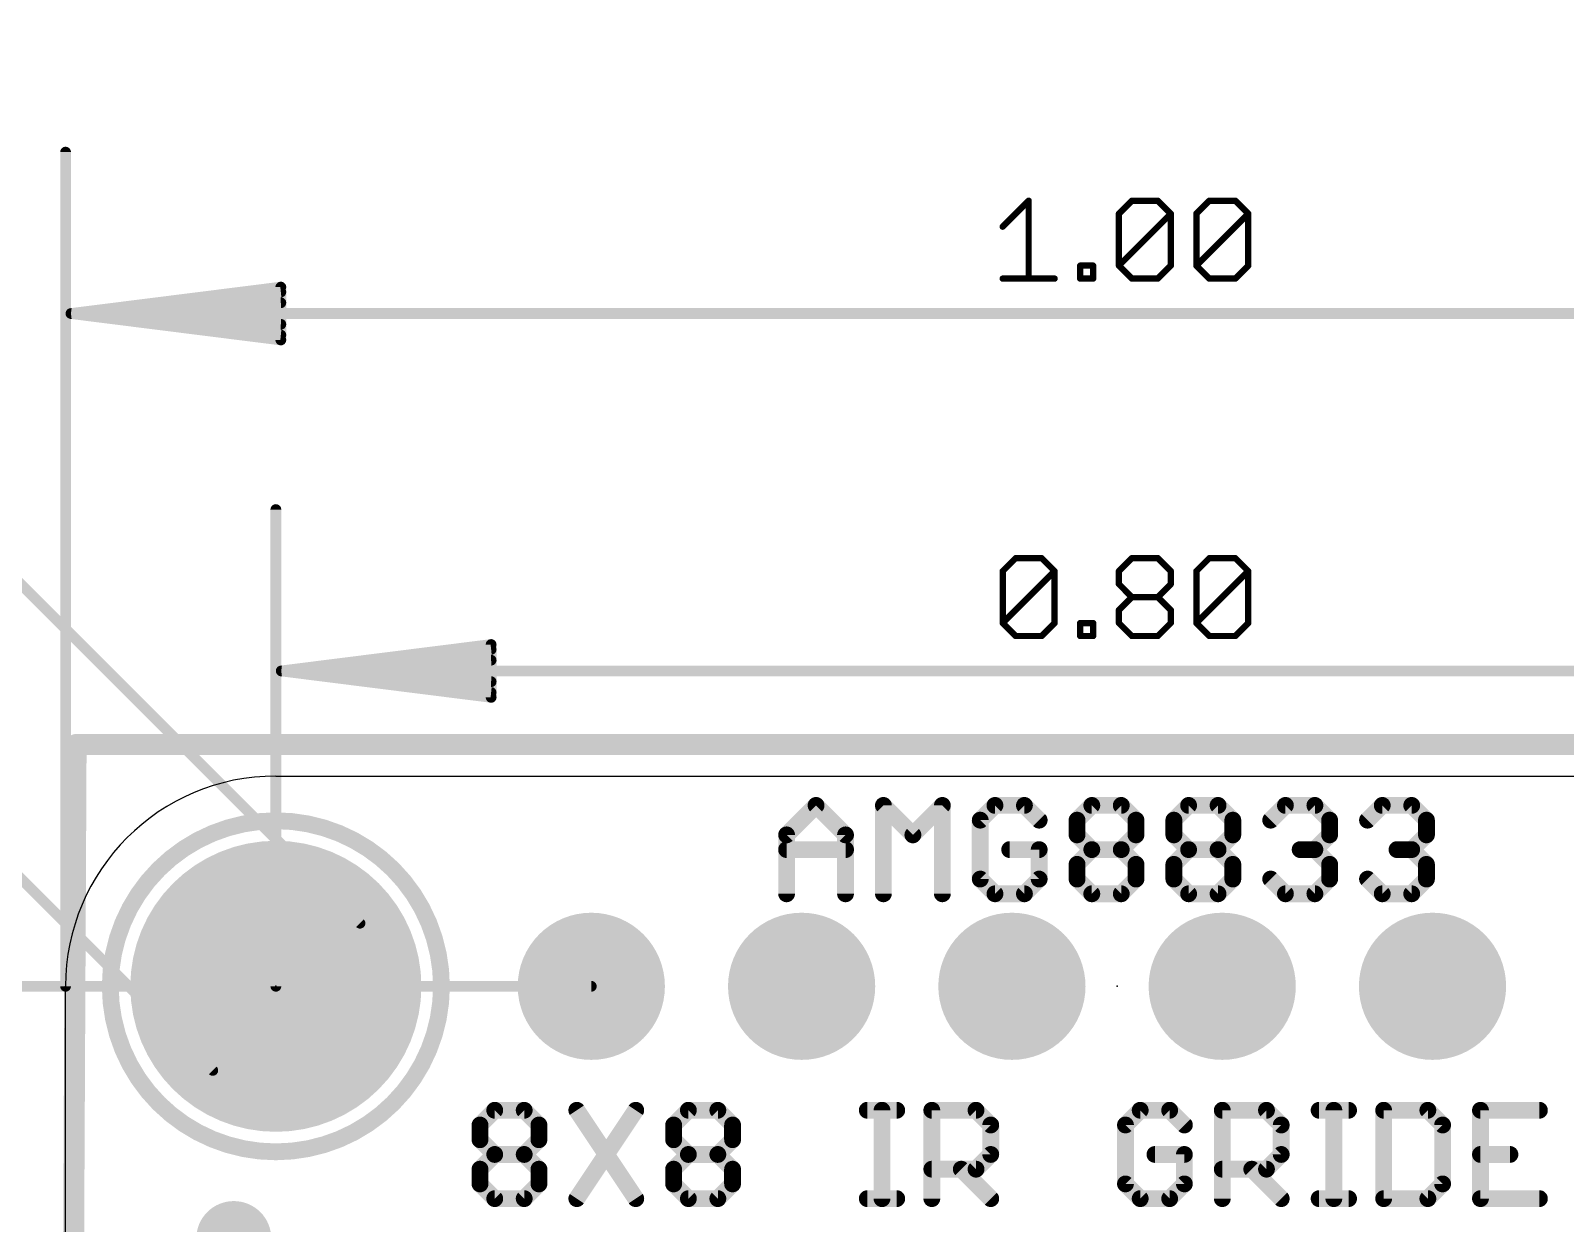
# Model space of a CAD drawing. Extents: x -11.3 to 33.8, y -5.3 to 37.8.
# Drawn here: x -0.42 to 18.11, y 20 to 34.41 of the extents above; entities that cross this region are included whole.
import ezdxf

# ---------------------------------------------------------------- set-up
doc = ezdxf.new("R2010")
doc.units = 0
for name, color, linetype in [('1', 12, 'CONTINUOUS'), ('16', 132, 'CONTINUOUS'), ('17', 110, 'CONTINUOUS'), ('18', 110, 'CONTINUOUS'), ('20', 53, 'CONTINUOUS'), ('21', 40, 'CONTINUOUS'), ('23', 53, 'CONTINUOUS')]:
    doc.layers.add(name, color=color, linetype=linetype)

# ---------------------------------------------------------------- blocks, each defined once
blk = doc.blocks.new('ROUNDP')
at = {"const_width": 0.5}
blk.add_lwpolyline([(0, -0.25, 1), (0, 0.25, 1), (0, -0.25)], format="xyb", dxfattribs=at)
blk = doc.blocks.new('ROUNDV')
at = {"const_width": 0.5}
blk.add_lwpolyline([(0, -0.25, 1), (0, 0.25, 1), (0, -0.25)], format="xyb", dxfattribs=at)

msp = doc.modelspace()

# ---------------------------------------------------------------- linework, layer by layer
at = {"layer": '1', "const_width": 0.254}
for points in [[(0, 0), (0.127, 25.781)], [(0.127, 25.781), (25.527, 25.781)]]:
    msp.add_lwpolyline(points, dxfattribs=at)
at = {"layer": '1', "const_width": 0.127}
for points in [[(0.127, 25.8445, 1), (0.127, 25.7175)], [(0.1905, 25.7807, 1), (0.0635, 25.7813)]]:
    msp.add_lwpolyline(points, format="xyb", dxfattribs=at)
at = {"layer": '16', "const_width": 0.254}
for points in [[(0, 0), (0.127, 25.781)], [(0.127, 25.781), (25.527, 25.781)]]:
    msp.add_lwpolyline(points, dxfattribs=at)
at = {"layer": '16', "const_width": 0.127}
for points in [[(0.127, 25.8445, 1), (0.127, 25.7175)], [(0.1905, 25.7807, 1), (0.0635, 25.7813)]]:
    msp.add_lwpolyline(points, format="xyb", dxfattribs=at)
at = {"layer": '20'}
for p, q in [((2.54, 25.4), (22.86, 25.4)), ((0, 2.54), (0, 22.86))]:
    msp.add_line(p, q, dxfattribs=at)
for points, const_width in [([(3.556, 23.622), (-7.1623, 34.3403)], 0.13), ([(0, 22.86), (0, 32.938)], 0.13), ([(1.778, 21.844), (-8.9403, 32.5623)], 0.13), ([(11.3189, 32.0372), (11.6324, 32.3507)], 0.0762), ([(11.6324, 32.3507), (11.6324, 31.4101)], 0.0762), ([(12.7222, 32.1939), (12.8789, 32.3507)], 0.0762), ([(12.8789, 32.3507), (13.1925, 32.3507)], 0.0762), ([(13.1925, 32.3507), (13.3492, 32.1939)], 0.0762), ([(13.6577, 32.1939), (13.8145, 32.3507)], 0.0762), ([(13.8145, 32.3507), (14.128, 32.3507)], 0.0762), ([(14.128, 32.3507), (14.2848, 32.1939)], 0.0762), ([(12.7222, 31.5669), (12.7222, 32.1939)], 0.0762), ([(12.7222, 31.5669), (13.3492, 32.1939)], 0.0762), ([(13.3492, 32.1939), (13.3492, 31.5669)], 0.0762), ([(13.6577, 31.5669), (13.6577, 32.1939)], 0.0762), ([(13.6577, 31.5669), (14.2848, 32.1939)], 0.0762), ([(14.2848, 32.1939), (14.2848, 31.5669)], 0.0762), ([(12.2544, 31.4101), (12.2544, 31.5669)], 0.0762), ([(12.2544, 31.5669), (12.4112, 31.5669)], 0.0762), ([(12.4112, 31.5669), (12.4112, 31.4101)], 0.0762), ([(12.8789, 31.4101), (12.7222, 31.5669)], 0.0762), ([(13.3492, 31.5669), (13.1925, 31.4101)], 0.0762), ([(13.8145, 31.4101), (13.6577, 31.5669)], 0.0762), ([(14.2848, 31.5669), (14.128, 31.4101)], 0.0762), ([(0.065, 30.988), (2.6, 31.3072)], 0.13), ([(2.6, 31.3072), (2.6, 30.6688)], 0.13), ([(11.3189, 31.4101), (11.946, 31.4101)], 0.0762), ([(12.4112, 31.4101), (12.2544, 31.4101)], 0.0762), ([(13.1925, 31.4101), (12.8789, 31.4101)], 0.0762), ([(14.128, 31.4101), (13.8145, 31.4101)], 0.0762), ([(0.065, 30.988), (2.6, 31.248)], 0.13), ([(0.065, 30.988), (2.6, 31.118)], 0.13), ([(0.065, 30.988), (25.335, 30.988)], 0.13), ([(2.6, 30.6688), (0.065, 30.988)], 0.13), ([(2.6, 30.858), (0.065, 30.988)], 0.13), ([(2.6, 30.728), (0.065, 30.988)], 0.13), ([(2.54, 22.86), (2.54, 28.62)], 0.13), ([(11.3189, 27.8759), (11.4757, 28.0327)], 0.0762), ([(11.4757, 28.0327), (11.7892, 28.0327)], 0.0762), ([(11.7892, 28.0327), (11.946, 27.8759)], 0.0762), ([(12.7222, 27.8759), (12.8789, 28.0327)], 0.0762), ([(12.8789, 28.0327), (13.1925, 28.0327)], 0.0762), ([(13.1925, 28.0327), (13.3492, 27.8759)], 0.0762), ([(13.6577, 27.8759), (13.8145, 28.0327)], 0.0762), ([(13.8145, 28.0327), (14.128, 28.0327)], 0.0762), ([(14.128, 28.0327), (14.2848, 27.8759)], 0.0762), ([(11.3189, 27.2489), (11.3189, 27.8759)], 0.0762), ([(11.3189, 27.2489), (11.946, 27.8759)], 0.0762), ([(11.946, 27.8759), (11.946, 27.2489)], 0.0762), ([(12.7222, 27.7192), (12.7222, 27.8759)], 0.0762), ([(13.3492, 27.8759), (13.3492, 27.7192)], 0.0762), ([(13.6577, 27.2489), (13.6577, 27.8759)], 0.0762), ([(13.6577, 27.2489), (14.2848, 27.8759)], 0.0762), ([(14.2848, 27.8759), (14.2848, 27.2489)], 0.0762), ([(12.8789, 27.5624), (12.7222, 27.7192)], 0.0762), ([(13.3492, 27.7192), (13.1925, 27.5624)], 0.0762), ([(12.7222, 27.4056), (12.8789, 27.5624)], 0.0762), ([(12.7222, 27.2489), (12.7222, 27.4056)], 0.0762), ([(12.8789, 27.5624), (13.1925, 27.5624)], 0.0762), ([(13.1925, 27.5624), (13.3492, 27.4056)], 0.0762), ([(13.3492, 27.4056), (13.3492, 27.2489)], 0.0762), ([(11.4757, 27.0921), (11.3189, 27.2489)], 0.0762), ([(11.946, 27.2489), (11.7892, 27.0921)], 0.0762), ([(12.2544, 27.0921), (12.2544, 27.2489)], 0.0762), ([(12.2544, 27.2489), (12.4112, 27.2489)], 0.0762), ([(12.4112, 27.2489), (12.4112, 27.0921)], 0.0762), ([(12.8789, 27.0921), (12.7222, 27.2489)], 0.0762), ([(13.3492, 27.2489), (13.1925, 27.0921)], 0.0762), ([(13.8145, 27.0921), (13.6577, 27.2489)], 0.0762), ([(14.2848, 27.2489), (14.128, 27.0921)], 0.0762), ([(11.7892, 27.0921), (11.4757, 27.0921)], 0.0762), ([(12.4112, 27.0921), (12.2544, 27.0921)], 0.0762), ([(13.1925, 27.0921), (12.8789, 27.0921)], 0.0762), ([(14.128, 27.0921), (13.8145, 27.0921)], 0.0762), ([(2.605, 26.67), (5.14, 26.9892)], 0.13), ([(2.605, 26.67), (5.14, 26.93)], 0.13), ([(5.14, 26.9892), (5.14, 26.3508)], 0.13), ([(2.605, 26.67), (5.14, 26.8)], 0.13), ([(2.605, 26.67), (22.795, 26.67)], 0.13), ([(5.14, 26.3508), (2.605, 26.67)], 0.13), ([(5.14, 26.54), (2.605, 26.67)], 0.13), ([(5.14, 26.41), (2.605, 26.67)], 0.13), ([(6.35, 22.86), (-7.538, 22.86)], 0.13)]:
    msp.add_lwpolyline(points, dxfattribs=dict(at, const_width=const_width))
for points, const_width in [([(0.0325, 32.938, 1), (-0.0325, 32.938)], 0.065), ([(11.6515, 32.3507, 1), (11.6134, 32.3507)], 0.0381), ([(11.6459, 32.3372, 1), (11.619, 32.3642)], 0.0381), ([(12.8789, 32.3698, 1), (12.8789, 32.3317)], 0.0381), ([(12.8924, 32.3372, 1), (12.8655, 32.3642)], 0.0381), ([(13.2059, 32.3642, 1), (13.179, 32.3372)], 0.0381), ([(13.1925, 32.3317, 1), (13.1925, 32.3698)], 0.0381), ([(13.8145, 32.3698, 1), (13.8145, 32.3317)], 0.0381), ([(13.8279, 32.3372, 1), (13.801, 32.3642)], 0.0381), ([(14.1415, 32.3642, 1), (14.1145, 32.3372)], 0.0381), ([(14.128, 32.3317, 1), (14.128, 32.3698)], 0.0381), ([(11.3054, 32.0506, 1), (11.3324, 32.0237)], 0.0381), ([(12.7412, 32.1939, 1), (12.7031, 32.1939)], 0.0381), ([(12.7087, 32.2074, 1), (12.7356, 32.1805)], 0.0381), ([(13.3683, 32.1939, 1), (13.3302, 32.1939)], 0.0381), ([(13.3627, 32.1805, 1), (13.3358, 32.2074)], 0.0381), ([(13.3358, 32.1805, 1), (13.3627, 32.2074)], 0.0381), ([(13.6767, 32.1939, 1), (13.6386, 32.1939)], 0.0381), ([(13.6442, 32.2074, 1), (13.6712, 32.1805)], 0.0381), ([(14.3038, 32.1939, 1), (14.2657, 32.1939)], 0.0381), ([(14.2982, 32.1805, 1), (14.2713, 32.2074)], 0.0381), ([(14.2713, 32.1805, 1), (14.2982, 32.2074)], 0.0381), ([(12.2544, 31.5859, 1), (12.2544, 31.5478)], 0.0381), ([(12.2735, 31.5669, 1), (12.2354, 31.5669)], 0.0381), ([(12.4302, 31.5669, 1), (12.3921, 31.5669)], 0.0381), ([(12.4112, 31.5478, 1), (12.4112, 31.5859)], 0.0381), ([(12.7031, 31.5669, 1), (12.7412, 31.5669)], 0.0381), ([(12.7356, 31.5803, 1), (12.7087, 31.5534)], 0.0381), ([(12.7087, 31.5803, 1), (12.7356, 31.5534)], 0.0381), ([(13.3302, 31.5669, 1), (13.3683, 31.5669)], 0.0381), ([(13.3627, 31.5534, 1), (13.3358, 31.5803)], 0.0381), ([(13.6712, 31.5803, 1), (13.6442, 31.5534)], 0.0381), ([(13.6442, 31.5803, 1), (13.6712, 31.5534)], 0.0381), ([(13.6386, 31.5669, 1), (13.6767, 31.5669)], 0.0381), ([(14.2657, 31.5669, 1), (14.3038, 31.5669)], 0.0381), ([(14.2982, 31.5534, 1), (14.2713, 31.5803)], 0.0381), ([(2.6325, 31.3072, 1), (2.5675, 31.3072)], 0.065), ([(2.6041, 31.275, 1), (2.5959, 31.3395)], 0.065), ([(11.3189, 31.4291, 1), (11.3189, 31.391)], 0.0381), ([(11.6134, 31.4101, 1), (11.6515, 31.4101)], 0.0381), ([(11.946, 31.391, 1), (11.946, 31.4291)], 0.0381), ([(12.2544, 31.4291, 1), (12.2544, 31.391)], 0.0381), ([(12.2354, 31.4101, 1), (12.2735, 31.4101)], 0.0381), ([(12.3921, 31.4101, 1), (12.4302, 31.4101)], 0.0381), ([(12.4112, 31.391, 1), (12.4112, 31.4291)], 0.0381), ([(12.8789, 31.4291, 1), (12.8789, 31.391)], 0.0381), ([(12.8655, 31.3966, 1), (12.8924, 31.4236)], 0.0381), ([(13.179, 31.4236, 1), (13.2059, 31.3966)], 0.0381), ([(13.1925, 31.391, 1), (13.1925, 31.4291)], 0.0381), ([(13.8145, 31.4291, 1), (13.8145, 31.391)], 0.0381), ([(13.801, 31.3966, 1), (13.8279, 31.4236)], 0.0381), ([(14.1145, 31.4236, 1), (14.1415, 31.3966)], 0.0381), ([(14.128, 31.391, 1), (14.128, 31.4291)], 0.0381), ([(2.6033, 31.2157, 1), (2.5967, 31.2803)], 0.065), ([(2.6017, 31.0855, 1), (2.5983, 31.1505)], 0.065), ([(0.065, 31.0205, 1), (0.065, 30.9555)], 0.065), ([(0.0691, 31.0202, 1), (0.0609, 30.9558)], 0.065), ([(0.0633, 31.0205, 1), (0.0667, 30.9555)], 0.065), ([(0.0667, 31.0205, 1), (0.0633, 30.9555)], 0.065), ([(0.0683, 31.0203, 1), (0.0617, 30.9557)], 0.065), ([(0.0617, 31.0203, 1), (0.0683, 30.9557)], 0.065), ([(0.0609, 31.0202, 1), (0.0691, 30.9558)], 0.065), ([(2.5967, 30.6957, 1), (2.6033, 30.7603)], 0.065), ([(2.5983, 30.8255, 1), (2.6017, 30.8905)], 0.065), ([(2.5675, 30.6688, 1), (2.6325, 30.6688)], 0.065), ([(2.5959, 30.6365, 1), (2.6041, 30.701)], 0.065), ([(2.5725, 28.62, 1), (2.5075, 28.62)], 0.065), ([(11.4757, 28.0518, 1), (11.4757, 28.0137)], 0.0381), ([(11.4891, 28.0192, 1), (11.4622, 28.0462)], 0.0381), ([(11.8027, 28.0462, 1), (11.7757, 28.0192)], 0.0381), ([(11.7892, 28.0137, 1), (11.7892, 28.0518)], 0.0381), ([(12.8789, 28.0518, 1), (12.8789, 28.0137)], 0.0381), ([(12.8924, 28.0192, 1), (12.8655, 28.0462)], 0.0381), ([(13.2059, 28.0462, 1), (13.179, 28.0192)], 0.0381), ([(13.1925, 28.0137, 1), (13.1925, 28.0518)], 0.0381), ([(13.8145, 28.0518, 1), (13.8145, 28.0137)], 0.0381), ([(13.8279, 28.0192, 1), (13.801, 28.0462)], 0.0381), ([(14.1415, 28.0462, 1), (14.1145, 28.0192)], 0.0381), ([(14.128, 28.0137, 1), (14.128, 28.0518)], 0.0381), ([(11.3379, 27.8759, 1), (11.2998, 27.8759)], 0.0381), ([(11.3054, 27.8894, 1), (11.3324, 27.8625)], 0.0381), ([(11.965, 27.8759, 1), (11.9269, 27.8759)], 0.0381), ([(11.9594, 27.8625, 1), (11.9325, 27.8894)], 0.0381), ([(11.9325, 27.8625, 1), (11.9594, 27.8894)], 0.0381), ([(12.7412, 27.8759, 1), (12.7031, 27.8759)], 0.0381), ([(12.7087, 27.8894, 1), (12.7356, 27.8625)], 0.0381), ([(13.3683, 27.8759, 1), (13.3302, 27.8759)], 0.0381), ([(13.3358, 27.8625, 1), (13.3627, 27.8894)], 0.0381), ([(13.6767, 27.8759, 1), (13.6386, 27.8759)], 0.0381), ([(13.6442, 27.8894, 1), (13.6712, 27.8625)], 0.0381), ([(14.3038, 27.8759, 1), (14.2657, 27.8759)], 0.0381), ([(14.2982, 27.8625, 1), (14.2713, 27.8894)], 0.0381), ([(14.2713, 27.8625, 1), (14.2982, 27.8894)], 0.0381), ([(12.7031, 27.7192, 1), (12.7412, 27.7192)], 0.0381), ([(12.7356, 27.7326, 1), (12.7087, 27.7057)], 0.0381), ([(13.3302, 27.7192, 1), (13.3683, 27.7192)], 0.0381), ([(13.3627, 27.7057, 1), (13.3358, 27.7326)], 0.0381), ([(12.7412, 27.4056, 1), (12.7031, 27.4056)], 0.0381), ([(12.7087, 27.4191, 1), (12.7356, 27.3922)], 0.0381), ([(12.8789, 27.5815, 1), (12.8789, 27.5434)], 0.0381), ([(12.8924, 27.5489, 1), (12.8655, 27.5759)], 0.0381), ([(12.8655, 27.5489, 1), (12.8924, 27.5759)], 0.0381), ([(13.2059, 27.5759, 1), (13.179, 27.5489)], 0.0381), ([(13.179, 27.5759, 1), (13.2059, 27.5489)], 0.0381), ([(13.1925, 27.5434, 1), (13.1925, 27.5815)], 0.0381), ([(13.3683, 27.4056, 1), (13.3302, 27.4056)], 0.0381), ([(13.3358, 27.3922, 1), (13.3627, 27.4191)], 0.0381), ([(11.2998, 27.2489, 1), (11.3379, 27.2489)], 0.0381), ([(11.3324, 27.2623, 1), (11.3054, 27.2354)], 0.0381), ([(11.3054, 27.2623, 1), (11.3324, 27.2354)], 0.0381), ([(11.9269, 27.2489, 1), (11.965, 27.2489)], 0.0381), ([(11.9594, 27.2354, 1), (11.9325, 27.2623)], 0.0381), ([(12.2544, 27.2679, 1), (12.2544, 27.2298)], 0.0381), ([(12.2735, 27.2489, 1), (12.2354, 27.2489)], 0.0381), ([(12.4302, 27.2489, 1), (12.3921, 27.2489)], 0.0381), ([(12.4112, 27.2298, 1), (12.4112, 27.2679)], 0.0381), ([(12.7031, 27.2489, 1), (12.7412, 27.2489)], 0.0381), ([(12.7356, 27.2623, 1), (12.7087, 27.2354)], 0.0381), ([(13.3302, 27.2489, 1), (13.3683, 27.2489)], 0.0381), ([(13.3627, 27.2354, 1), (13.3358, 27.2623)], 0.0381), ([(13.6712, 27.2623, 1), (13.6442, 27.2354)], 0.0381), ([(13.6442, 27.2623, 1), (13.6712, 27.2354)], 0.0381), ([(13.6386, 27.2489, 1), (13.6767, 27.2489)], 0.0381), ([(14.2657, 27.2489, 1), (14.3038, 27.2489)], 0.0381), ([(14.2982, 27.2354, 1), (14.2713, 27.2623)], 0.0381), ([(11.4757, 27.1112, 1), (11.4757, 27.0731)], 0.0381), ([(11.4622, 27.0786, 1), (11.4891, 27.1056)], 0.0381), ([(11.7757, 27.1056, 1), (11.8027, 27.0786)], 0.0381), ([(11.7892, 27.0731, 1), (11.7892, 27.1112)], 0.0381), ([(12.2544, 27.1112, 1), (12.2544, 27.0731)], 0.0381), ([(12.2354, 27.0921, 1), (12.2735, 27.0921)], 0.0381), ([(12.3921, 27.0921, 1), (12.4302, 27.0921)], 0.0381), ([(12.4112, 27.0731, 1), (12.4112, 27.1112)], 0.0381), ([(12.8789, 27.1112, 1), (12.8789, 27.0731)], 0.0381), ([(12.8655, 27.0786, 1), (12.8924, 27.1056)], 0.0381), ([(13.179, 27.1056, 1), (13.2059, 27.0786)], 0.0381), ([(13.1925, 27.0731, 1), (13.1925, 27.1112)], 0.0381), ([(13.8145, 27.1112, 1), (13.8145, 27.0731)], 0.0381), ([(13.801, 27.0786, 1), (13.8279, 27.1056)], 0.0381), ([(14.1145, 27.1056, 1), (14.1415, 27.0786)], 0.0381), ([(14.128, 27.0731, 1), (14.128, 27.1112)], 0.0381), ([(5.1725, 26.9892, 1), (5.1075, 26.9892)], 0.065), ([(5.1441, 26.957, 1), (5.1359, 27.0215)], 0.065), ([(5.1433, 26.8977, 1), (5.1367, 26.9623)], 0.065), ([(2.605, 26.7025, 1), (2.605, 26.6375)], 0.065), ([(2.6091, 26.7022, 1), (2.6009, 26.6378)], 0.065), ([(2.6033, 26.7025, 1), (2.6067, 26.6375)], 0.065), ([(2.6067, 26.7025, 1), (2.6033, 26.6375)], 0.065), ([(2.6083, 26.7023, 1), (2.6017, 26.6377)], 0.065), ([(2.6017, 26.7023, 1), (2.6083, 26.6377)], 0.065), ([(2.6009, 26.7022, 1), (2.6091, 26.6378)], 0.065), ([(5.1417, 26.7675, 1), (5.1383, 26.8325)], 0.065), ([(5.1383, 26.5075, 1), (5.1417, 26.5725)], 0.065), ([(5.1075, 26.3508, 1), (5.1725, 26.3508)], 0.065), ([(5.1359, 26.3185, 1), (5.1441, 26.383)], 0.065), ([(5.1367, 26.3777, 1), (5.1433, 26.4423)], 0.065), ([(3.533, 23.599, 1), (3.579, 23.645)], 0.065), ([(-0.0325, 22.86, 1), (0.0325, 22.86)], 0.065), ([(2.5075, 22.86, 1), (2.5725, 22.86)], 0.065), ([(6.35, 22.8275, 1), (6.35, 22.8925)], 0.065), ([(1.755, 21.821, 1), (1.801, 21.867)], 0.065)]:
    msp.add_lwpolyline(points, format="xyb", dxfattribs=dict(at, const_width=const_width))
msp.add_arc((2.54, 22.86), 2.54, 90, 180, dxfattribs=at)
at = {"layer": '21', "const_width": 0.2032}
for points in [[(8.7087, 24.6894), (9.0646, 25.0453)], [(9.0646, 25.0453), (9.4205, 24.6894)], [(9.8781, 23.9776), (9.8781, 25.0453)], [(9.8781, 25.0453), (10.234, 24.6894)], [(10.234, 24.6894), (10.5899, 25.0453)], [(10.5899, 25.0453), (10.5899, 23.9776)], [(11.2254, 25.0453), (11.0475, 24.8674)], [(11.5814, 25.0453), (11.2254, 25.0453)], [(11.7593, 24.8674), (11.5814, 25.0453)], [(12.2169, 24.8674), (12.3948, 25.0453)], [(12.3948, 25.0453), (12.7508, 25.0453)], [(12.7508, 25.0453), (12.9287, 24.8674)], [(13.3863, 24.8674), (13.5642, 25.0453)], [(13.5642, 25.0453), (13.9201, 25.0453)], [(13.9201, 25.0453), (14.0981, 24.8674)], [(14.5557, 24.8674), (14.7336, 25.0453)], [(14.7336, 25.0453), (15.0895, 25.0453)], [(15.0895, 25.0453), (15.2675, 24.8674)], [(15.7251, 24.8674), (15.903, 25.0453)], [(15.903, 25.0453), (16.2589, 25.0453)], [(16.2589, 25.0453), (16.4369, 24.8674)], [(11.0475, 24.8674), (11.0475, 24.1556)], [(12.2169, 24.6894), (12.2169, 24.8674)], [(12.9287, 24.8674), (12.9287, 24.6894)], [(13.3863, 24.6894), (13.3863, 24.8674)], [(14.0981, 24.8674), (14.0981, 24.6894)], [(15.2675, 24.8674), (15.2675, 24.6894)], [(16.4369, 24.8674), (16.4369, 24.6894)], [(8.7087, 23.9776), (8.7087, 24.6894)], [(9.4205, 24.6894), (9.4205, 23.9776)], [(12.3948, 24.5115), (12.2169, 24.6894)], [(12.9287, 24.6894), (12.7508, 24.5115)], [(13.5642, 24.5115), (13.3863, 24.6894)], [(14.0981, 24.6894), (13.9201, 24.5115)], [(15.2675, 24.6894), (15.0895, 24.5115)], [(16.4369, 24.6894), (16.2589, 24.5115)], [(8.7087, 24.5115), (9.4205, 24.5115)], [(11.7593, 24.5115), (11.4034, 24.5115)], [(11.7593, 24.1556), (11.7593, 24.5115)], [(12.2169, 24.3335), (12.3948, 24.5115)], [(12.3948, 24.5115), (12.7508, 24.5115)], [(12.7508, 24.5115), (12.9287, 24.3335)], [(13.3863, 24.3335), (13.5642, 24.5115)], [(13.5642, 24.5115), (13.9201, 24.5115)], [(13.9201, 24.5115), (14.0981, 24.3335)], [(15.0895, 24.5115), (14.9116, 24.5115)], [(15.0895, 24.5115), (15.2675, 24.3335)], [(16.2589, 24.5115), (16.081, 24.5115)], [(16.2589, 24.5115), (16.4369, 24.3335)], [(12.2169, 24.1556), (12.2169, 24.3335)], [(12.9287, 24.3335), (12.9287, 24.1556)], [(13.3863, 24.1556), (13.3863, 24.3335)], [(14.0981, 24.3335), (14.0981, 24.1556)], [(15.2675, 24.3335), (15.2675, 24.1556)], [(16.4369, 24.3335), (16.4369, 24.1556)], [(11.0475, 24.1556), (11.2254, 23.9776)], [(11.5814, 23.9776), (11.7593, 24.1556)], [(12.3948, 23.9776), (12.2169, 24.1556)], [(12.9287, 24.1556), (12.7508, 23.9776)], [(13.5642, 23.9776), (13.3863, 24.1556)], [(14.0981, 24.1556), (13.9201, 23.9776)], [(14.7336, 23.9776), (14.5557, 24.1556)], [(15.2675, 24.1556), (15.0895, 23.9776)], [(15.903, 23.9776), (15.7251, 24.1556)], [(16.4369, 24.1556), (16.2589, 23.9776)], [(11.2254, 23.9776), (11.5814, 23.9776)], [(12.7508, 23.9776), (12.3948, 23.9776)], [(13.9201, 23.9776), (13.5642, 23.9776)], [(15.0895, 23.9776), (14.7336, 23.9776)], [(16.2589, 23.9776), (15.903, 23.9776)], [(5.0056, 21.1844), (5.1836, 21.3623)], [(5.1836, 21.3623), (5.5395, 21.3623)], [(5.5395, 21.3623), (5.7174, 21.1844)], [(6.175, 21.3623), (6.8868, 20.2946)], [(6.8868, 21.3623), (6.175, 20.2946)], [(7.3444, 21.1844), (7.5224, 21.3623)], [(7.5224, 21.3623), (7.8783, 21.3623)], [(7.8783, 21.3623), (8.0562, 21.1844)], [(9.6832, 21.3623), (10.0391, 21.3623)], [(9.8611, 20.2946), (9.8611, 21.3623)], [(10.4628, 20.2946), (10.4628, 21.3623)], [(10.4628, 21.3623), (10.9966, 21.3623)], [(10.9966, 21.3623), (11.1746, 21.1844)], [(12.9795, 21.3623), (12.8016, 21.1844)], [(13.3354, 21.3623), (12.9795, 21.3623)], [(13.5134, 21.1844), (13.3354, 21.3623)], [(13.971, 20.2946), (13.971, 21.3623)], [(13.971, 21.3623), (14.5048, 21.3623)], [(14.5048, 21.3623), (14.6828, 21.1844)], [(15.1404, 21.3623), (15.4963, 21.3623)], [(15.3183, 20.2946), (15.3183, 21.3623)], [(15.92, 21.3623), (15.92, 20.2946)], [(16.4538, 21.3623), (15.92, 21.3623)], [(16.6318, 21.1844), (16.4538, 21.3623)], [(17.8012, 21.3623), (17.0894, 21.3623)], [(17.0894, 21.3623), (17.0894, 20.2946)], [(5.0056, 21.0064), (5.0056, 21.1844)], [(5.7174, 21.1844), (5.7174, 21.0064)], [(7.3444, 21.0064), (7.3444, 21.1844)], [(8.0562, 21.1844), (8.0562, 21.0064)], [(11.1746, 21.1844), (11.1746, 20.8285)], [(12.8016, 21.1844), (12.8016, 20.4726)], [(14.6828, 21.1844), (14.6828, 20.8285)], [(16.6318, 20.4726), (16.6318, 21.1844)], [(5.1836, 20.8285), (5.0056, 21.0064)], [(5.7174, 21.0064), (5.5395, 20.8285)], [(7.5224, 20.8285), (7.3444, 21.0064)], [(8.0562, 21.0064), (7.8783, 20.8285)], [(5.0056, 20.6505), (5.1836, 20.8285)], [(5.1836, 20.8285), (5.5395, 20.8285)], [(5.5395, 20.8285), (5.7174, 20.6505)], [(7.3444, 20.6505), (7.5224, 20.8285)], [(7.5224, 20.8285), (7.8783, 20.8285)], [(7.8783, 20.8285), (8.0562, 20.6505)], [(11.1746, 20.8285), (10.9966, 20.6505)], [(13.5134, 20.8285), (13.1575, 20.8285)], [(13.5134, 20.4726), (13.5134, 20.8285)], [(14.6828, 20.8285), (14.5048, 20.6505)], [(17.0894, 20.8285), (17.4453, 20.8285)], [(5.0056, 20.4726), (5.0056, 20.6505)], [(5.1836, 20.2946), (5.0056, 20.4726)], [(5.7174, 20.4726), (5.5395, 20.2946)], [(5.7174, 20.6505), (5.7174, 20.4726)], [(7.3444, 20.4726), (7.3444, 20.6505)], [(7.5224, 20.2946), (7.3444, 20.4726)], [(8.0562, 20.4726), (7.8783, 20.2946)], [(8.0562, 20.6505), (8.0562, 20.4726)], [(10.9966, 20.6505), (10.4628, 20.6505)], [(10.8187, 20.6505), (11.1746, 20.2946)], [(12.8016, 20.4726), (12.9795, 20.2946)], [(13.3354, 20.2946), (13.5134, 20.4726)], [(14.5048, 20.6505), (13.971, 20.6505)], [(14.3269, 20.6505), (14.6828, 20.2946)], [(16.4538, 20.2946), (16.6318, 20.4726)], [(5.5395, 20.2946), (5.1836, 20.2946)], [(7.8783, 20.2946), (7.5224, 20.2946)], [(9.6832, 20.2946), (10.0391, 20.2946)], [(12.9795, 20.2946), (13.3354, 20.2946)], [(15.1404, 20.2946), (15.4963, 20.2946)], [(15.92, 20.2946), (16.4538, 20.2946)], [(17.0894, 20.2946), (17.8012, 20.2946)]]:
    msp.add_lwpolyline(points, dxfattribs=at)
at = {"layer": '21'}
for points, const_width in [([(9.1005, 25.0812, 1), (9.0287, 25.0094)], 0.1016), ([(9.1005, 25.0094, 1), (9.0287, 25.0812)], 0.1016), ([(9.9289, 25.0453, 1), (9.8273, 25.0453)], 0.1016), ([(9.914, 25.0812, 1), (9.8422, 25.0094)], 0.1016), ([(10.6407, 25.0453, 1), (10.5391, 25.0453)], 0.1016), ([(10.6258, 25.0094, 1), (10.554, 25.0812)], 0.1016), ([(11.2254, 25.0961, 1), (11.2254, 24.9945)], 0.1016), ([(11.2614, 25.0094, 1), (11.1895, 25.0812)], 0.1016), ([(11.6173, 25.0812, 1), (11.5454, 25.0094)], 0.1016), ([(11.5814, 24.9945, 1), (11.5814, 25.0961)], 0.1016), ([(12.3948, 25.0961, 1), (12.3948, 24.9945)], 0.1016), ([(12.4308, 25.0094, 1), (12.3589, 25.0812)], 0.1016), ([(12.7867, 25.0812, 1), (12.7148, 25.0094)], 0.1016), ([(12.7508, 24.9945, 1), (12.7508, 25.0961)], 0.1016), ([(13.5642, 25.0961, 1), (13.5642, 24.9945)], 0.1016), ([(13.6002, 25.0094, 1), (13.5283, 25.0812)], 0.1016), ([(13.9561, 25.0812, 1), (13.8842, 25.0094)], 0.1016), ([(13.9201, 24.9945, 1), (13.9201, 25.0961)], 0.1016), ([(14.7336, 25.0961, 1), (14.7336, 24.9945)], 0.1016), ([(14.7696, 25.0094, 1), (14.6977, 25.0812)], 0.1016), ([(15.1255, 25.0812, 1), (15.0536, 25.0094)], 0.1016), ([(15.0895, 24.9945, 1), (15.0895, 25.0961)], 0.1016), ([(15.903, 25.0961, 1), (15.903, 24.9945)], 0.1016), ([(15.939, 25.0094, 1), (15.8671, 25.0812)], 0.1016), ([(16.2949, 25.0812, 1), (16.223, 25.0094)], 0.1016), ([(16.2589, 24.9945, 1), (16.2589, 25.0961)], 0.1016), ([(2.54, 20.86, 1), (2.54, 24.86, 1), (2.54, 20.86)], 0.2032), ([(11.0983, 24.8674, 1), (10.9967, 24.8674)], 0.1016), ([(11.0116, 24.9033, 1), (11.0834, 24.8314)], 0.1016), ([(11.7234, 24.8314, 1), (11.7952, 24.9033)], 0.1016), ([(12.2677, 24.8674, 1), (12.1661, 24.8674)], 0.1016), ([(12.181, 24.9033, 1), (12.2528, 24.8314)], 0.1016), ([(12.9795, 24.8674, 1), (12.8779, 24.8674)], 0.1016), ([(12.8928, 24.8314, 1), (12.9646, 24.9033)], 0.1016), ([(13.4371, 24.8674, 1), (13.3355, 24.8674)], 0.1016), ([(13.3504, 24.9033, 1), (13.4222, 24.8314)], 0.1016), ([(14.1489, 24.8674, 1), (14.0473, 24.8674)], 0.1016), ([(14.0622, 24.8314, 1), (14.134, 24.9033)], 0.1016), ([(14.5198, 24.9033, 1), (14.5916, 24.8314)], 0.1016), ([(15.3183, 24.8674, 1), (15.2167, 24.8674)], 0.1016), ([(15.2316, 24.8314, 1), (15.3034, 24.9033)], 0.1016), ([(15.6892, 24.9033, 1), (15.761, 24.8314)], 0.1016), ([(16.4877, 24.8674, 1), (16.3861, 24.8674)], 0.1016), ([(16.401, 24.8314, 1), (16.4728, 24.9033)], 0.1016), ([(8.7595, 24.6894, 1), (8.6579, 24.6894)], 0.1016), ([(8.6728, 24.7253, 1), (8.7446, 24.6535)], 0.1016), ([(9.4713, 24.6894, 1), (9.3697, 24.6894)], 0.1016), ([(9.3846, 24.6535, 1), (9.4564, 24.7253)], 0.1016), ([(10.1981, 24.7253, 1), (10.2699, 24.6535)], 0.1016), ([(10.1981, 24.6535, 1), (10.2699, 24.7253)], 0.1016), ([(12.2528, 24.7253, 1), (12.181, 24.6535)], 0.1016), ([(12.1661, 24.6894, 1), (12.2677, 24.6894)], 0.1016), ([(12.8779, 24.6894, 1), (12.9795, 24.6894)], 0.1016), ([(12.9646, 24.6535, 1), (12.8928, 24.7253)], 0.1016), ([(13.4222, 24.7253, 1), (13.3504, 24.6535)], 0.1016), ([(13.3355, 24.6894, 1), (13.4371, 24.6894)], 0.1016), ([(14.0473, 24.6894, 1), (14.1489, 24.6894)], 0.1016), ([(14.134, 24.6535, 1), (14.0622, 24.7253)], 0.1016), ([(15.2167, 24.6894, 1), (15.3183, 24.6894)], 0.1016), ([(15.3034, 24.6535, 1), (15.2316, 24.7253)], 0.1016), ([(16.3861, 24.6894, 1), (16.4877, 24.6894)], 0.1016), ([(16.4728, 24.6535, 1), (16.401, 24.7253)], 0.1016), ([(8.7087, 24.5623, 1), (8.7087, 24.4607)], 0.1016), ([(9.4205, 24.4607, 1), (9.4205, 24.5623)], 0.1016), ([(11.4034, 24.5623, 1), (11.4034, 24.4607)], 0.1016), ([(11.8101, 24.5115, 1), (11.7085, 24.5115)], 0.1016), ([(11.7593, 24.4607, 1), (11.7593, 24.5623)], 0.1016), ([(12.3948, 24.5623, 1), (12.3948, 24.4607)], 0.1016), ([(12.4308, 24.4755, 1), (12.3589, 24.5474)], 0.1016), ([(12.3589, 24.4755, 1), (12.4308, 24.5474)], 0.1016), ([(12.7867, 24.5474, 1), (12.7148, 24.4755)], 0.1016), ([(12.7148, 24.5474, 1), (12.7867, 24.4755)], 0.1016), ([(12.7508, 24.4607, 1), (12.7508, 24.5623)], 0.1016), ([(13.5642, 24.5623, 1), (13.5642, 24.4607)], 0.1016), ([(13.6002, 24.4755, 1), (13.5283, 24.5474)], 0.1016), ([(13.5283, 24.4755, 1), (13.6002, 24.5474)], 0.1016), ([(13.9561, 24.5474, 1), (13.8842, 24.4755)], 0.1016), ([(13.8842, 24.5474, 1), (13.9561, 24.4755)], 0.1016), ([(13.9201, 24.4607, 1), (13.9201, 24.5623)], 0.1016), ([(14.9116, 24.5623, 1), (14.9116, 24.4607)], 0.1016), ([(15.1255, 24.5474, 1), (15.0536, 24.4755)], 0.1016), ([(15.0536, 24.5474, 1), (15.1255, 24.4755)], 0.1016), ([(15.0895, 24.4607, 1), (15.0895, 24.5623)], 0.1016), ([(16.081, 24.5623, 1), (16.081, 24.4607)], 0.1016), ([(16.2949, 24.5474, 1), (16.223, 24.4755)], 0.1016), ([(16.223, 24.5474, 1), (16.2949, 24.4755)], 0.1016), ([(16.2589, 24.4607, 1), (16.2589, 24.5623)], 0.1016), ([(12.2677, 24.3335, 1), (12.1661, 24.3335)], 0.1016), ([(12.181, 24.3694, 1), (12.2528, 24.2976)], 0.1016), ([(12.9795, 24.3335, 1), (12.8779, 24.3335)], 0.1016), ([(12.8928, 24.2976, 1), (12.9646, 24.3694)], 0.1016), ([(13.4371, 24.3335, 1), (13.3355, 24.3335)], 0.1016), ([(13.3504, 24.3694, 1), (13.4222, 24.2976)], 0.1016), ([(14.1489, 24.3335, 1), (14.0473, 24.3335)], 0.1016), ([(14.0622, 24.2976, 1), (14.134, 24.3694)], 0.1016), ([(15.3183, 24.3335, 1), (15.2167, 24.3335)], 0.1016), ([(15.2316, 24.2976, 1), (15.3034, 24.3694)], 0.1016), ([(16.4877, 24.3335, 1), (16.3861, 24.3335)], 0.1016), ([(16.401, 24.2976, 1), (16.4728, 24.3694)], 0.1016), ([(11.0834, 24.1915, 1), (11.0116, 24.1196)], 0.1016), ([(10.9967, 24.1556, 1), (11.0983, 24.1556)], 0.1016), ([(11.7085, 24.1556, 1), (11.8101, 24.1556)], 0.1016), ([(11.7952, 24.1196, 1), (11.7234, 24.1915)], 0.1016), ([(12.2528, 24.1915, 1), (12.181, 24.1196)], 0.1016), ([(12.1661, 24.1556, 1), (12.2677, 24.1556)], 0.1016), ([(12.8779, 24.1556, 1), (12.9795, 24.1556)], 0.1016), ([(12.9646, 24.1196, 1), (12.8928, 24.1915)], 0.1016), ([(13.4222, 24.1915, 1), (13.3504, 24.1196)], 0.1016), ([(13.3355, 24.1556, 1), (13.4371, 24.1556)], 0.1016), ([(14.0473, 24.1556, 1), (14.1489, 24.1556)], 0.1016), ([(14.134, 24.1196, 1), (14.0622, 24.1915)], 0.1016), ([(14.5916, 24.1915, 1), (14.5198, 24.1196)], 0.1016), ([(15.2167, 24.1556, 1), (15.3183, 24.1556)], 0.1016), ([(15.3034, 24.1196, 1), (15.2316, 24.1915)], 0.1016), ([(15.761, 24.1915, 1), (15.6892, 24.1196)], 0.1016), ([(16.3861, 24.1556, 1), (16.4877, 24.1556)], 0.1016), ([(16.4728, 24.1196, 1), (16.401, 24.1915)], 0.1016), ([(8.6579, 23.9776, 1), (8.7595, 23.9776)], 0.1016), ([(9.3697, 23.9776, 1), (9.4713, 23.9776)], 0.1016), ([(9.8273, 23.9776, 1), (9.9289, 23.9776)], 0.1016), ([(10.5391, 23.9776, 1), (10.6407, 23.9776)], 0.1016), ([(11.2254, 24.0284, 1), (11.2254, 23.9268)], 0.1016), ([(11.1895, 23.9417, 1), (11.2614, 24.0135)], 0.1016), ([(11.5454, 24.0135, 1), (11.6173, 23.9417)], 0.1016), ([(11.5814, 23.9268, 1), (11.5814, 24.0284)], 0.1016), ([(12.3948, 24.0284, 1), (12.3948, 23.9268)], 0.1016), ([(12.3589, 23.9417, 1), (12.4308, 24.0135)], 0.1016), ([(12.7148, 24.0135, 1), (12.7867, 23.9417)], 0.1016), ([(12.7508, 23.9268, 1), (12.7508, 24.0284)], 0.1016), ([(13.5642, 24.0284, 1), (13.5642, 23.9268)], 0.1016), ([(13.5283, 23.9417, 1), (13.6002, 24.0135)], 0.1016), ([(13.8842, 24.0135, 1), (13.9561, 23.9417)], 0.1016), ([(13.9201, 23.9268, 1), (13.9201, 24.0284)], 0.1016), ([(14.7336, 24.0284, 1), (14.7336, 23.9268)], 0.1016), ([(14.6977, 23.9417, 1), (14.7696, 24.0135)], 0.1016), ([(15.0536, 24.0135, 1), (15.1255, 23.9417)], 0.1016), ([(15.0895, 23.9268, 1), (15.0895, 24.0284)], 0.1016), ([(15.903, 24.0284, 1), (15.903, 23.9268)], 0.1016), ([(15.8671, 23.9417, 1), (15.939, 24.0135)], 0.1016), ([(16.223, 24.0135, 1), (16.2949, 23.9417)], 0.1016), ([(16.2589, 23.9268, 1), (16.2589, 24.0284)], 0.1016), ([(5.1836, 21.4131, 1), (5.1836, 21.3115)], 0.1016), ([(5.2195, 21.3264, 1), (5.1476, 21.3982)], 0.1016), ([(5.5754, 21.3982, 1), (5.5035, 21.3264)], 0.1016), ([(5.5395, 21.3115, 1), (5.5395, 21.4131)], 0.1016), ([(6.2173, 21.3905, 1), (6.1327, 21.3341)], 0.1016), ([(6.9291, 21.3341, 1), (6.8445, 21.3905)], 0.1016), ([(7.5224, 21.4131, 1), (7.5224, 21.3115)], 0.1016), ([(7.5583, 21.3264, 1), (7.4864, 21.3982)], 0.1016), ([(7.9142, 21.3982, 1), (7.8423, 21.3264)], 0.1016), ([(7.8783, 21.3115, 1), (7.8783, 21.4131)], 0.1016), ([(9.6832, 21.4131, 1), (9.6832, 21.3115)], 0.1016), ([(9.9119, 21.3623, 1), (9.8103, 21.3623)], 0.1016), ([(10.0391, 21.3115, 1), (10.0391, 21.4131)], 0.1016), ([(10.5136, 21.3623, 1), (10.412, 21.3623)], 0.1016), ([(10.4628, 21.4131, 1), (10.4628, 21.3115)], 0.1016), ([(11.0326, 21.3982, 1), (10.9607, 21.3264)], 0.1016), ([(10.9966, 21.3115, 1), (10.9966, 21.4131)], 0.1016), ([(12.9795, 21.4131, 1), (12.9795, 21.3115)], 0.1016), ([(13.0155, 21.3264, 1), (12.9436, 21.3982)], 0.1016), ([(13.3714, 21.3982, 1), (13.2995, 21.3264)], 0.1016), ([(13.3354, 21.3115, 1), (13.3354, 21.4131)], 0.1016), ([(14.0218, 21.3623, 1), (13.9202, 21.3623)], 0.1016), ([(13.971, 21.4131, 1), (13.971, 21.3115)], 0.1016), ([(14.5408, 21.3982, 1), (14.4689, 21.3264)], 0.1016), ([(14.5048, 21.3115, 1), (14.5048, 21.4131)], 0.1016), ([(15.1404, 21.4131, 1), (15.1404, 21.3115)], 0.1016), ([(15.3691, 21.3623, 1), (15.2675, 21.3623)], 0.1016), ([(15.4963, 21.3115, 1), (15.4963, 21.4131)], 0.1016), ([(15.9708, 21.3623, 1), (15.8692, 21.3623)], 0.1016), ([(15.92, 21.4131, 1), (15.92, 21.3115)], 0.1016), ([(16.4898, 21.3982, 1), (16.4179, 21.3264)], 0.1016), ([(16.4538, 21.3115, 1), (16.4538, 21.4131)], 0.1016), ([(17.0894, 21.4131, 1), (17.0894, 21.3115)], 0.1016), ([(17.1402, 21.3623, 1), (17.0386, 21.3623)], 0.1016), ([(17.8012, 21.3115, 1), (17.8012, 21.4131)], 0.1016), ([(5.0564, 21.1844, 1), (4.9548, 21.1844)], 0.1016), ([(4.9697, 21.2203, 1), (5.0415, 21.1484)], 0.1016), ([(5.7682, 21.1844, 1), (5.6666, 21.1844)], 0.1016), ([(5.6815, 21.1484, 1), (5.7533, 21.2203)], 0.1016), ([(7.3952, 21.1844, 1), (7.2936, 21.1844)], 0.1016), ([(7.3085, 21.2203, 1), (7.3803, 21.1484)], 0.1016), ([(8.107, 21.1844, 1), (8.0054, 21.1844)], 0.1016), ([(8.0203, 21.1484, 1), (8.0921, 21.2203)], 0.1016), ([(11.2254, 21.1844, 1), (11.1238, 21.1844)], 0.1016), ([(11.1387, 21.1484, 1), (11.2105, 21.2203)], 0.1016), ([(12.8524, 21.1844, 1), (12.7508, 21.1844)], 0.1016), ([(12.7657, 21.2203, 1), (12.8375, 21.1484)], 0.1016), ([(13.4775, 21.1484, 1), (13.5493, 21.2203)], 0.1016), ([(14.7336, 21.1844, 1), (14.632, 21.1844)], 0.1016), ([(14.6469, 21.1484, 1), (14.7187, 21.2203)], 0.1016), ([(16.6826, 21.1844, 1), (16.581, 21.1844)], 0.1016), ([(16.5959, 21.1484, 1), (16.6677, 21.2203)], 0.1016), ([(5.0415, 21.0423, 1), (4.9697, 20.9705)], 0.1016), ([(4.9548, 21.0064, 1), (5.0564, 21.0064)], 0.1016), ([(5.6666, 21.0064, 1), (5.7682, 21.0064)], 0.1016), ([(5.7533, 20.9705, 1), (5.6815, 21.0423)], 0.1016), ([(7.3803, 21.0423, 1), (7.3085, 20.9705)], 0.1016), ([(7.2936, 21.0064, 1), (7.3952, 21.0064)], 0.1016), ([(8.0054, 21.0064, 1), (8.107, 21.0064)], 0.1016), ([(8.0921, 20.9705, 1), (8.0203, 21.0423)], 0.1016), ([(5.1836, 20.8793, 1), (5.1836, 20.7777)], 0.1016), ([(5.2195, 20.7925, 1), (5.1476, 20.8644)], 0.1016), ([(5.1476, 20.7925, 1), (5.2195, 20.8644)], 0.1016), ([(5.5754, 20.8644, 1), (5.5035, 20.7925)], 0.1016), ([(5.5035, 20.8644, 1), (5.5754, 20.7925)], 0.1016), ([(5.5395, 20.7777, 1), (5.5395, 20.8793)], 0.1016), ([(7.5224, 20.8793, 1), (7.5224, 20.7777)], 0.1016), ([(7.5583, 20.7925, 1), (7.4864, 20.8644)], 0.1016), ([(7.4864, 20.7925, 1), (7.5583, 20.8644)], 0.1016), ([(7.9142, 20.8644, 1), (7.8423, 20.7925)], 0.1016), ([(7.8423, 20.8644, 1), (7.9142, 20.7925)], 0.1016), ([(7.8783, 20.7777, 1), (7.8783, 20.8793)], 0.1016), ([(11.1238, 20.8285, 1), (11.2254, 20.8285)], 0.1016), ([(11.2105, 20.7925, 1), (11.1387, 20.8644)], 0.1016), ([(13.1575, 20.8793, 1), (13.1575, 20.7777)], 0.1016), ([(13.5642, 20.8285, 1), (13.4626, 20.8285)], 0.1016), ([(13.5134, 20.7777, 1), (13.5134, 20.8793)], 0.1016), ([(14.632, 20.8285, 1), (14.7336, 20.8285)], 0.1016), ([(14.7187, 20.7925, 1), (14.6469, 20.8644)], 0.1016), ([(17.0894, 20.8793, 1), (17.0894, 20.7777)], 0.1016), ([(17.4453, 20.7777, 1), (17.4453, 20.8793)], 0.1016), ([(5.0564, 20.6505, 1), (4.9548, 20.6505)], 0.1016), ([(4.9697, 20.6864, 1), (5.0415, 20.6146)], 0.1016), ([(5.0415, 20.5085, 1), (4.9697, 20.4366)], 0.1016), ([(5.7682, 20.6505, 1), (5.6666, 20.6505)], 0.1016), ([(5.6815, 20.6146, 1), (5.7533, 20.6864)], 0.1016), ([(5.7533, 20.4366, 1), (5.6815, 20.5085)], 0.1016), ([(7.3952, 20.6505, 1), (7.2936, 20.6505)], 0.1016), ([(7.3085, 20.6864, 1), (7.3803, 20.6146)], 0.1016), ([(7.3803, 20.5085, 1), (7.3085, 20.4366)], 0.1016), ([(8.107, 20.6505, 1), (8.0054, 20.6505)], 0.1016), ([(8.0203, 20.6146, 1), (8.0921, 20.6864)], 0.1016), ([(8.0921, 20.4366, 1), (8.0203, 20.5085)], 0.1016), ([(10.4628, 20.7013, 1), (10.4628, 20.5997)], 0.1016), ([(10.8546, 20.6864, 1), (10.7828, 20.6146)], 0.1016), ([(10.9607, 20.6864, 1), (11.0326, 20.6146)], 0.1016), ([(10.9966, 20.5997, 1), (10.9966, 20.7013)], 0.1016), ([(12.8375, 20.5085, 1), (12.7657, 20.4366)], 0.1016), ([(13.5493, 20.4366, 1), (13.4775, 20.5085)], 0.1016), ([(13.971, 20.7013, 1), (13.971, 20.5997)], 0.1016), ([(14.3628, 20.6864, 1), (14.291, 20.6146)], 0.1016), ([(14.4689, 20.6864, 1), (14.5408, 20.6146)], 0.1016), ([(14.5048, 20.5997, 1), (14.5048, 20.7013)], 0.1016), ([(16.6677, 20.4366, 1), (16.5959, 20.5085)], 0.1016), ([(4.9548, 20.4726, 1), (5.0564, 20.4726)], 0.1016), ([(5.1836, 20.3454, 1), (5.1836, 20.2438)], 0.1016), ([(5.5395, 20.2438, 1), (5.5395, 20.3454)], 0.1016), ([(5.6666, 20.4726, 1), (5.7682, 20.4726)], 0.1016), ([(7.2936, 20.4726, 1), (7.3952, 20.4726)], 0.1016), ([(7.5224, 20.3454, 1), (7.5224, 20.2438)], 0.1016), ([(7.8783, 20.2438, 1), (7.8783, 20.3454)], 0.1016), ([(8.0054, 20.4726, 1), (8.107, 20.4726)], 0.1016), ([(9.6832, 20.3454, 1), (9.6832, 20.2438)], 0.1016), ([(10.0391, 20.2438, 1), (10.0391, 20.3454)], 0.1016), ([(12.7508, 20.4726, 1), (12.8524, 20.4726)], 0.1016), ([(12.9795, 20.3454, 1), (12.9795, 20.2438)], 0.1016), ([(13.3354, 20.2438, 1), (13.3354, 20.3454)], 0.1016), ([(13.4626, 20.4726, 1), (13.5642, 20.4726)], 0.1016), ([(15.1404, 20.3454, 1), (15.1404, 20.2438)], 0.1016), ([(15.4963, 20.2438, 1), (15.4963, 20.3454)], 0.1016), ([(15.92, 20.3454, 1), (15.92, 20.2438)], 0.1016), ([(16.4538, 20.2438, 1), (16.4538, 20.3454)], 0.1016), ([(16.581, 20.4726, 1), (16.6826, 20.4726)], 0.1016), ([(17.0894, 20.3454, 1), (17.0894, 20.2438)], 0.1016), ([(17.8012, 20.2438, 1), (17.8012, 20.3454)], 0.1016), ([(5.1476, 20.2587, 1), (5.2195, 20.3305)], 0.1016), ([(5.5035, 20.3305, 1), (5.5754, 20.2587)], 0.1016), ([(6.1327, 20.3228, 1), (6.2173, 20.2664)], 0.1016), ([(6.8445, 20.2664, 1), (6.9291, 20.3228)], 0.1016), ([(7.4864, 20.2587, 1), (7.5583, 20.3305)], 0.1016), ([(7.8423, 20.3305, 1), (7.9142, 20.2587)], 0.1016), ([(9.8103, 20.2946, 1), (9.9119, 20.2946)], 0.1016), ([(10.412, 20.2946, 1), (10.5136, 20.2946)], 0.1016), ([(11.1387, 20.2587, 1), (11.2105, 20.3305)], 0.1016), ([(12.9436, 20.2587, 1), (13.0155, 20.3305)], 0.1016), ([(13.2995, 20.3305, 1), (13.3714, 20.2587)], 0.1016), ([(13.9202, 20.2946, 1), (14.0218, 20.2946)], 0.1016), ([(14.6469, 20.2587, 1), (14.7187, 20.3305)], 0.1016), ([(15.2675, 20.2946, 1), (15.3691, 20.2946)], 0.1016), ([(15.8692, 20.2946, 1), (15.9708, 20.2946)], 0.1016), ([(16.4179, 20.3305, 1), (16.4898, 20.2587)], 0.1016), ([(17.0386, 20.2946, 1), (17.1402, 20.2946)], 0.1016)]:
    msp.add_lwpolyline(points, format="xyb", dxfattribs=dict(at, const_width=const_width))
at = {"layer": '23'}
for p in [(2.54, 22.86), (12.7, 22.86)]:
    msp.add_point(p, dxfattribs=at)

# ---------------------------------------------------------------- block references
at = {"layer": '17', "xscale": 3.516, "yscale": 3.516}
msp.add_blockref('ROUNDP', (2.54, 22.86), dxfattribs=at)
msp.add_blockref('ROUNDP', (2.54, 22.86), dxfattribs=at)
at = {"layer": '17', "xscale": 1.778, "yscale": 1.778, "rotation": 90}
for p in [(6.35, 22.86), (6.35, 22.86), (8.89, 22.86), (8.89, 22.86), (11.43, 22.86), (11.43, 22.86), (13.97, 22.86), (13.97, 22.86), (16.51, 22.86), (16.51, 22.86)]:
    msp.add_blockref('ROUNDP', p, dxfattribs=at)
at = {"layer": '18', "xscale": 0.9064, "yscale": 0.9064}
msp.add_blockref('ROUNDV', (2.032, 19.812), dxfattribs=at)
msp.add_blockref('ROUNDV', (2.032, 19.812), dxfattribs=at)

doc.saveas('drawing.dxf')
